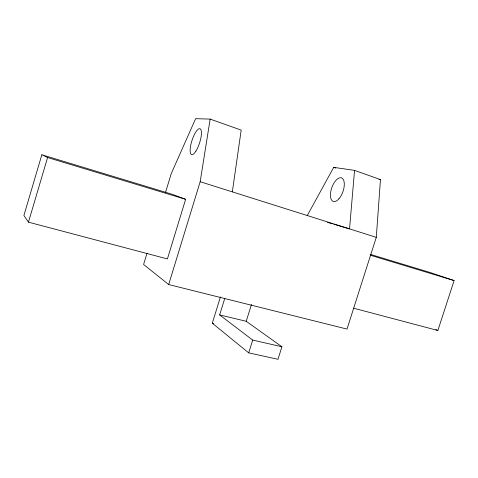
<?xml version="1.0" encoding="UTF-8"?>
<svg xmlns="http://www.w3.org/2000/svg" width="478" height="478" viewBox="0 0 478 478"><rect width="100%" height="100%" fill="white"/><g stroke="black" fill="none" stroke-linecap="round" stroke-linejoin="round"><path stroke-width="0.72" d="M147.057 253.119L143.597 264.483L168.674 284.541L347.004 329.085L376.288 237.333L380.47 179.597L354.545 170.383L333.704 167.354L307.223 215.65M354.545 170.383L349.549 228.89L333.895 224.272M232.338 191.875L241.187 130.118L210.159 119.094L195.621 118.693L171.261 173.562L165.43 192.742M168.674 284.541L200.174 181.718L210.159 119.094M41.843 154.77L23.9 215.512L28.459 222.162L167.408 258.927L185.631 199.314L172.546 194.403L41.843 154.77L47.579 157.531L185.631 199.314M28.459 222.162L47.579 157.531M224.827 298.206L219.641 314.924L246.218 321.282L281.93 346.765L277.975 359.307L248.709 352.866L212.292 323.212L220.466 296.856M246.218 321.282L251.482 304.426M248.709 352.866L252.713 340.085L219.641 314.924M353.606 308.19L437.866 330.489L454.1 280.574L430.17 272.52L370.468 254.416M379.012 179.364L380.47 179.597M252.713 340.085L281.93 346.765M212.292 323.212L213.714 323.54M327.496 222.389L332.473 223.853M370.492 255.264L454.1 280.574M200.174 181.718L376.288 237.333M333.704 167.354L335.783 168.083M435.828 329.569L437.866 330.489M195.92 151.096A13.623 3.991 -72.1 0 0 200.623 129.185A13.623 3.991 -72.1 0 0 190.824 144.78A13.623 3.991 -72.1 0 0 195.92 151.096M338.95 198.776A12.476 5.915 -70.7 0 0 342.433 178.425A12.476 5.915 -70.7 0 0 330.728 191.756A12.476 5.915 -70.7 0 0 338.95 198.776"/></g></svg>
